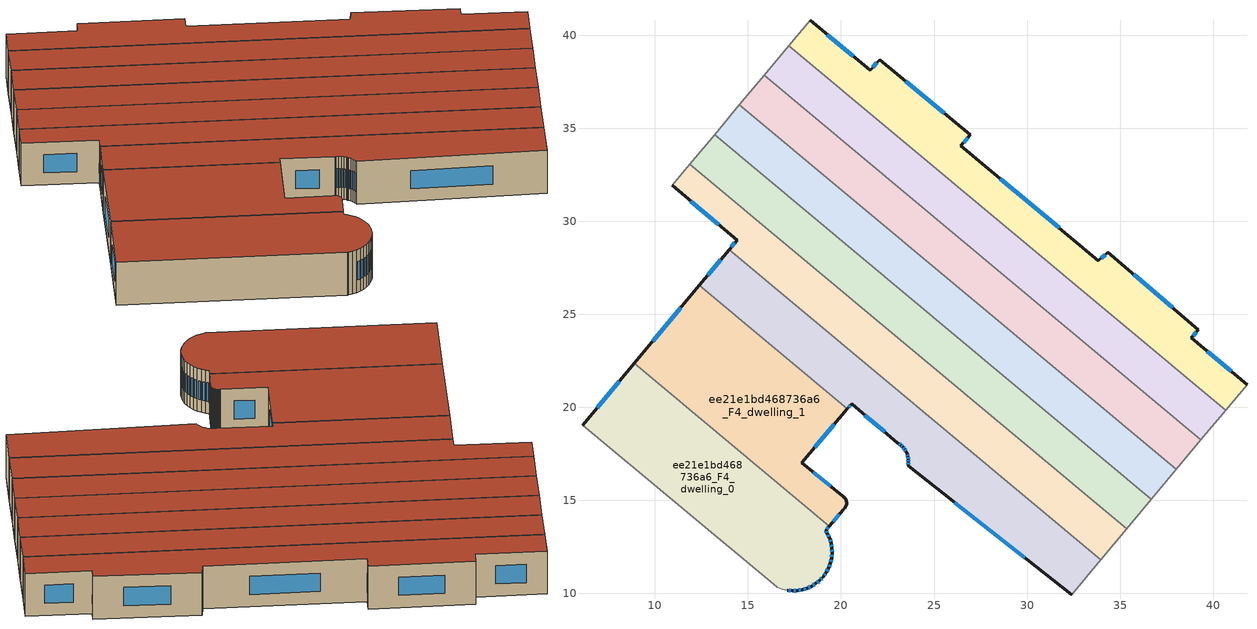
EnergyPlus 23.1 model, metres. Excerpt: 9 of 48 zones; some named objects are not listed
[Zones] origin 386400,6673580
ee21e1bd468736a6_F4_dwelling_0
 floor to ee21e1bd468736a6_F3_dwelling_0 (EU_floor_Construction): 19.37,13.61 19.17,13.38 19.28,13.21 19.39,12.97 19.47,12.71 19.51,12.44 19.52,12.16 19.5,11.89 19.44,11.63 19.34,11.37 19.21,11.13 19.05,10.91 19.01,10.86 18.87,10.71 18.66,10.54 18.43,10.39 18.18,10.28 17.92,10.2 17.65,10.16 17.38,10.14 17.11,10.17 16.84,10.23 16.59,10.33 16.54,10.35 6.11,19.04 8.89,22.36 z12
 wall outside (EU_wall_Construction): 17.11,10.17 17.38,10.14 17.65,10.16 17.92,10.2 18.18,10.28 18.43,10.39 18.66,10.54 18.87,10.71 19.01,10.86 19.05,10.91 19.21,11.13 19.34,11.37 19.44,11.63 19.5,11.89 19.52,12.16 19.51,12.44 19.47,12.71 19.39,12.97 19.28,13.21 19.17,13.38 19.37,13.61 / 8.89,22.36 6.11,19.04 z12:15
 wall adiabatic (EU_wall_Construction): 6.11,19.04 16.54,10.35 16.59,10.33 16.84,10.23 17.11,10.17 z12:15
 wall to ee21e1bd468736a6_F4_dwelling_1 (EU_wall_Construction): 19.37,13.61 8.89,22.36 z12:15
 window (EU_Window_Construction): 19.25,13.26 19.2,13.33 / 19.36,13.04 19.31,13.14 / 19.45,12.78 19.41,12.89 / 19.5,12.51 19.48,12.63 / 19.52,12.24 19.52,12.36 / 19.5,11.97 19.52,12.09 / 19.45,11.7 19.48,11.82 / 19.37,11.45 19.41,11.55 / 19.25,11.2 19.3,11.3 / 19.1,10.97 19.17,11.07 / 18.91,10.75 18.97,10.82 / 18.72,10.59 18.81,10.66 / 18.49,10.43 18.59,10.5 / 18.25,10.31 18.36,10.36 / 17.99,10.22 18.11,10.26 / 17.73,10.17 17.84,10.19 / 17.46,10.15 17.57,10.15 / 17.18,10.16 17.3,10.15 / 8.1,21.41 6.9,19.99 / 19.23,13.45 19.31,13.55 z12.86:14.14
 roof outside (EU_roof_Construction): 18.87,10.71 19.01,10.86 19.05,10.91 19.21,11.13 19.34,11.37 19.44,11.63 19.5,11.89 19.52,12.16 19.51,12.44 19.47,12.71 19.39,12.97 19.28,13.21 19.17,13.38 19.37,13.61 8.89,22.36 6.11,19.04 16.54,10.35 16.59,10.33 16.84,10.23 17.11,10.17 17.38,10.14 17.65,10.16 17.92,10.2 18.18,10.28 18.43,10.39 18.66,10.54 z15
ee21e1bd468736a6_F4_dwelling_1
 floor to ee21e1bd468736a6_F3_dwelling_1 (EU_floor_Construction): 20.35,19.93 17.89,17.03 20.07,15.24 20.1,15.22 20.15,15.19 20.19,15.15 20.22,15.11 20.25,15.06 20.28,15.01 20.29,14.96 20.3,14.9 20.3,14.88 20.3,14.84 20.3,14.79 20.29,14.73 20.27,14.68 20.24,14.63 20.21,14.58 20.17,14.54 20.13,14.51 20.11,14.5 19.37,13.61 8.89,22.36 12.4,26.56 z12
 wall outside (EU_wall_Construction): 19.37,13.61 20.11,14.5 20.13,14.51 20.17,14.54 20.21,14.58 20.24,14.63 20.27,14.68 20.29,14.73 20.3,14.79 20.3,14.84 20.3,14.88 20.3,14.9 20.29,14.96 20.28,15.01 20.25,15.06 20.22,15.11 20.19,15.15 20.15,15.19 20.1,15.22 20.07,15.24 17.89,17.03 20.35,19.93 / 12.4,26.56 8.89,22.36 z12:15
 wall to ee21e1bd468736a6_F4_dwelling_2 (EU_wall_Construction): 20.35,19.93 12.4,26.56 z12:15
 window (EU_Window_Construction): 19.45,15.75 18.51,16.52 / 19.58,13.87 19.9,14.25 / 11.39,25.36 9.89,23.56 / 18.59,17.86 19.64,19.1 z12.86:14.14
 roof outside (EU_roof_Construction): 20.11,14.5 20.13,14.51 20.17,14.54 20.21,14.58 20.24,14.63 20.27,14.68 20.29,14.73 20.3,14.79 20.3,14.84 20.3,14.88 20.3,14.9 20.29,14.96 20.28,15.01 20.25,15.06 20.22,15.11 20.19,15.15 20.15,15.19 20.1,15.22 20.07,15.24 17.89,17.03 20.35,19.93 12.4,26.56 8.89,22.36 19.37,13.61 z15
ee21e1bd468736a6_F4_dwelling_2
 floor to ee21e1bd468736a6_F3_dwelling_2 (EU_floor_Construction): 23.32,17.87 23.21,17.97 23.09,18.06 23.06,18.08 20.57,20.19 20.35,19.93 12.4,26.56 13.99,28.48 33.96,11.81 32.39,9.93 23.61,16.87 23.61,16.91 23.63,17.06 23.62,17.19 23.62,17.21 23.6,17.35 23.55,17.5 23.53,17.56 23.49,17.63 23.41,17.76 z12
 wall outside (EU_wall_Construction): 20.35,19.93 20.57,20.19 23.06,18.08 23.09,18.06 23.21,17.97 23.32,17.87 23.41,17.76 23.49,17.63 23.53,17.56 23.55,17.5 23.6,17.35 23.62,17.21 23.62,17.19 23.63,17.06 23.61,16.91 23.61,16.87 32.39,9.93 / 13.99,28.48 12.4,26.56 z12:15
 wall to ee21e1bd468736a6_F4_dwelling_3 (EU_wall_Construction): 33.96,11.81 13.99,28.48 z12:15
 wall adiabatic (EU_wall_Construction): 32.39,9.93 33.96,11.81 z12:15
 window (EU_Window_Construction): 23.61,17.31 23.62,17.25 / 23.57,17.46 23.59,17.39 / 23.44,17.72 23.47,17.67 / 23.35,17.84 23.39,17.79 / 23.24,17.95 23.29,17.9 / 23.12,18.04 23.18,18 / 21.28,19.59 22.35,18.68 / 20.41,20 20.51,20.12 / 13.54,27.93 12.85,27.11 / 26.12,14.88 29.88,11.91 / 23.62,17.02 23.62,16.95 / 23.63,17.15 23.63,17.1 z12.86:14.14
 roof outside (EU_roof_Construction): 32.39,9.93 33.96,11.81 13.99,28.48 12.4,26.56 20.35,19.93 20.57,20.19 23.06,18.08 23.09,18.06 23.21,17.97 23.32,17.87 23.41,17.76 23.49,17.63 23.53,17.56 23.55,17.5 23.6,17.35 23.62,17.21 23.62,17.19 23.63,17.06 23.61,16.91 23.61,16.87 z15
ee21e1bd468736a6_F4_dwelling_3
 floor to ee21e1bd468736a6_F3_dwelling_3 (EU_floor_Construction): 35.35,13.48 33.96,11.81 13.99,28.48 14.42,28.98 10.93,31.93 11.88,33.07 z12
 wall outside (EU_wall_Construction): 10.93,31.93 14.42,28.98 13.99,28.48 z12:15
 wall to ee21e1bd468736a6_F4_dwelling_4 (EU_wall_Construction): 35.35,13.48 11.88,33.07 z12:15
 wall adiabatic (EU_wall_Construction): 33.96,11.81 35.35,13.48 / 11.88,33.07 10.93,31.93 z12:15
 window (EU_Window_Construction): 14.3,28.84 14.12,28.62 / 11.93,31.09 13.42,29.82 z12.86:14.14
 roof outside (EU_roof_Construction): 33.96,11.81 35.35,13.48 11.88,33.07 10.93,31.93 14.42,28.98 13.99,28.48 z15
ee21e1bd468736a6_F4_dwelling_4
 floor to ee21e1bd468736a6_F3_dwelling_4 (EU_floor_Construction): 36.68,15.07 35.35,13.48 11.88,33.07 13.21,34.66 z12
 wall adiabatic (EU_wall_Construction): 13.21,34.66 11.88,33.07 / 35.35,13.48 36.68,15.07 z12:15
 wall to ee21e1bd468736a6_F4_dwelling_5 (EU_wall_Construction): 36.68,15.07 13.21,34.66 z12:15
 roof outside (EU_roof_Construction): 35.35,13.48 36.68,15.07 13.21,34.66 11.88,33.07 z15
ee21e1bd468736a6_F4_dwelling_5
 floor to ee21e1bd468736a6_F3_dwelling_5 (EU_floor_Construction): 38.01,16.67 36.68,15.07 13.21,34.66 14.54,36.26 z12
 wall adiabatic (EU_wall_Construction): 14.54,36.26 13.21,34.66 / 36.68,15.07 38.01,16.67 z12:15
 wall to ee21e1bd468736a6_F4_dwelling_6 (EU_wall_Construction): 38.01,16.67 14.54,36.26 z12:15
 roof outside (EU_roof_Construction): 36.68,15.07 38.01,16.67 14.54,36.26 13.21,34.66 z15
ee21e1bd468736a6_F4_dwelling_6
 floor to ee21e1bd468736a6_F3_dwelling_6 (EU_floor_Construction): 39.34,18.26 38.01,16.67 14.54,36.26 15.87,37.85 z12
 wall adiabatic (EU_wall_Construction): 15.87,37.85 14.54,36.26 / 38.01,16.67 39.34,18.26 z12:15
 wall to ee21e1bd468736a6_F4_dwelling_7 (EU_wall_Construction): 39.34,18.26 15.87,37.85 z12:15
 roof outside (EU_roof_Construction): 38.01,16.67 39.34,18.26 15.87,37.85 14.54,36.26 z15
ee21e1bd468736a6_F4_dwelling_7
 floor to ee21e1bd468736a6_F3_dwelling_7 (EU_floor_Construction): 40.67,19.85 39.34,18.26 15.87,37.85 17.2,39.44 z12
 wall adiabatic (EU_wall_Construction): 17.2,39.44 15.87,37.85 / 39.34,18.26 40.67,19.85 z12:15
 wall to ee21e1bd468736a6_F4_dwelling_8 (EU_wall_Construction): 40.67,19.85 17.2,39.44 z12:15
 roof outside (EU_roof_Construction): 39.34,18.26 40.67,19.85 17.2,39.44 15.87,37.85 z15
ee21e1bd468736a6_F4_dwelling_8
 floor to ee21e1bd468736a6_F3_dwelling_8 (EU_floor_Construction): 34.35,28.34 39.21,24.17 38.81,23.74 41.82,21.23 40.67,19.85 17.2,39.44 18.34,40.8 21.58,38.11 22.08,38.67 26.95,34.65 26.44,34.05 33.84,27.88 z12
 wall outside (EU_wall_Construction): 41.82,21.23 38.81,23.74 39.21,24.17 34.35,28.34 33.84,27.88 26.44,34.05 26.95,34.65 22.08,38.67 21.58,38.11 18.34,40.8 z12:15
 wall adiabatic (EU_wall_Construction): 40.67,19.85 41.82,21.23 / 18.34,40.8 17.2,39.44 z12:15
 window (EU_Window_Construction): 25.56,35.8 23.47,37.52 / 26.59,34.22 26.8,34.48 / 31.73,29.64 28.56,32.29 / 34.2,28.21 33.98,28.01 / 37.82,25.36 35.74,27.15 / 38.92,23.86 39.1,24.05 / 40.96,21.94 39.67,23.02 / 20.65,38.88 19.26,40.03 / 21.94,38.51 21.72,38.27 z12.86:14.14
 roof outside (EU_roof_Construction): 40.67,19.85 41.82,21.23 38.81,23.74 39.21,24.17 34.35,28.34 33.84,27.88 26.44,34.05 26.95,34.65 22.08,38.67 21.58,38.11 18.34,40.8 17.2,39.44 z15
[Building]
EU S2 Campaign: North Axis=0; Terrain=City; Solar Distribution=FullExterior
[Site:Location]
Helsinki-Vantaa.AP: Latitude=60.317; Longitude=24.963; Time Zone=2; Elevation=54.6
[SizingPeriod:WeatherFileDays]
AnnualSizingPeriod: Begin Month=1; Begin Day of Month=1; End Month=12; End Day of Month=31; Day of Week for Start Day=Monday; Use Weather File Daylight Saving Period=No; Use Weather File Rain and Snow Indicators=No
[MATERIAL]
EU_InternalMass_Material: Roughness=MediumRough; Thickness=0.1; Conductivity=1; Density=1800; Specific Heat=900; Thermal Absorptance=0.9; Solar Absorptance=0.7; Visible Absorptance=0.7
[MATERIAL:NOMASS] Roughness=MediumRough; Thermal Absorptance=0.9; Solar Absorptance=0.7; Visible Absorptance=0.7
Name | Thermal Resistance
EU_wall_NoMass | 1.10183
EU_roof_NoMass; EU_floor_NoMass | 1.70606
[WINDOWMATERIAL:SIMPLEGLAZINGSYSTEM]
EU_Window_SimpleGlazing: UFactor=3.11035; Solar Heat Gain Coefficient=0.8; Visible Transmittance=0.8
[CONSTRUCTION]
EU_wall_Construction: EU_wall_NoMass
EU_roof_Construction: EU_roof_NoMass
EU_floor_Construction: EU_floor_NoMass
EU_Window_Construction: EU_Window_SimpleGlazing
EU_InternalMass_Construction: EU_InternalMass_Material
[ZONE] Type=1; Multiplier=1; Ceiling Height=autocalculate; Floor Area=autocalculate; Part of Total Floor Area=Yes
Name | Volume
ee21e1bd468736a6_F4_dwelling_0 | 190.305
ee21e1bd468736a6_F4_dwelling_1 | 186.513
ee21e1bd468736a6_F4_dwelling_2 | 194.169
ee21e1bd468736a6_F4_dwelling_3 | 190.29
ee21e1bd468736a6_F4_dwelling_4 | 190.299
ee21e1bd468736a6_F4_dwelling_5 | 190.325
ee21e1bd468736a6_F4_dwelling_6 | 190.365
ee21e1bd468736a6_F4_dwelling_7 | 190.266
ee21e1bd468736a6_F4_dwelling_8 | 190.332
[INTERNALMASS] Construction=EU_InternalMass_Construction
Name | Zone or ZoneList | Surface Area
ee21e1bd468736a6_F4_dwelling_0_EU_InternalMass | ee21e1bd468736a6_F4_dwelling_0 | 63.4346
ee21e1bd468736a6_F4_dwelling_1_EU_InternalMass | ee21e1bd468736a6_F4_dwelling_1 | 62.1705
ee21e1bd468736a6_F4_dwelling_2_EU_InternalMass | ee21e1bd468736a6_F4_dwelling_2 | 64.7263
ee21e1bd468736a6_F4_dwelling_3_EU_InternalMass | ee21e1bd468736a6_F4_dwelling_3 | 63.4303
ee21e1bd468736a6_F4_dwelling_4_EU_InternalMass | ee21e1bd468736a6_F4_dwelling_4 | 63.4331
ee21e1bd468736a6_F4_dwelling_5_EU_InternalMass | ee21e1bd468736a6_F4_dwelling_5 | 63.4421
ee21e1bd468736a6_F4_dwelling_6_EU_InternalMass | ee21e1bd468736a6_F4_dwelling_6 | 63.4545
ee21e1bd468736a6_F4_dwelling_7_EU_InternalMass | ee21e1bd468736a6_F4_dwelling_7 | 63.4221
ee21e1bd468736a6_F4_dwelling_8_EU_InternalMass | ee21e1bd468736a6_F4_dwelling_8 | 63.4444
[OTHEREQUIPMENT] Fuel Type=Electricity; Design Level Calculation Method=Watts/Area; Power per Zone Floor Area=1; Fraction Latent=0; Fraction Radiant=0; Fraction Lost=0; Carbon Dioxide Generation Rate=0; EndUse Subcategory=EU_Step8_InternalGains
Name | Zone or ZoneList or Space or SpaceList | Schedule
EU_Step8_InternalGain_ee21e1bd468736a6_F4_dwelling_0_f000 | ee21e1bd468736a6_F4_dwelling_0 | EU_Step8_GainSchedule_ee21e1bd468736a6_F4_dwelling_0_f000
EU_Step8_InternalGain_ee21e1bd468736a6_F4_dwelling_1_f000 | ee21e1bd468736a6_F4_dwelling_1 | EU_Step8_GainSchedule_ee21e1bd468736a6_F4_dwelling_1_f000
EU_Step8_InternalGain_ee21e1bd468736a6_F4_dwelling_2_f000 | ee21e1bd468736a6_F4_dwelling_2 | EU_Step8_GainSchedule_ee21e1bd468736a6_F4_dwelling_2_f000
EU_Step8_InternalGain_ee21e1bd468736a6_F4_dwelling_3_f000 | ee21e1bd468736a6_F4_dwelling_3 | EU_Step8_GainSchedule_ee21e1bd468736a6_F4_dwelling_3_f000
EU_Step8_InternalGain_ee21e1bd468736a6_F4_dwelling_4_f000 | ee21e1bd468736a6_F4_dwelling_4 | EU_Step8_GainSchedule_ee21e1bd468736a6_F4_dwelling_4_f000
EU_Step8_InternalGain_ee21e1bd468736a6_F4_dwelling_5_f000 | ee21e1bd468736a6_F4_dwelling_5 | EU_Step8_GainSchedule_ee21e1bd468736a6_F4_dwelling_5_f000
EU_Step8_InternalGain_ee21e1bd468736a6_F4_dwelling_6_f000 | ee21e1bd468736a6_F4_dwelling_6 | EU_Step8_GainSchedule_ee21e1bd468736a6_F4_dwelling_6_f000
EU_Step8_InternalGain_ee21e1bd468736a6_F4_dwelling_7_f000 | ee21e1bd468736a6_F4_dwelling_7 | EU_Step8_GainSchedule_ee21e1bd468736a6_F4_dwelling_7_f000
EU_Step8_InternalGain_ee21e1bd468736a6_F4_dwelling_8_f000 | ee21e1bd468736a6_F4_dwelling_8 | EU_Step8_GainSchedule_ee21e1bd468736a6_F4_dwelling_8_f000
[ZONEVENTILATION:DESIGNFLOWRATE] Schedule=EU_AlwaysOn; Design Flow Rate Calculation Method=AirChanges/Hour; Air Changes per Hour=0.756316; Ventilation Type=Natural; Fan Pressure Rise=0; Fan Total Efficiency=1; Constant Term Coefficient=1; Temperature Term Coefficient=0; Velocity Term Coefficient=0; Velocity Squared Term Coefficient=0; Minimum Indoor Temperature=-100; Maximum Indoor Temperature=100; Delta Temperature=-100; Minimum Outdoor Temperature=-100; Maximum Outdoor Temperature=100; Maximum Wind Speed=40
Name | Zone or ZoneList or Space or SpaceList
EU_ConstantAir_ee21e1bd468736a6_F4_dwelling_0 | ee21e1bd468736a6_F4_dwelling_0
EU_ConstantAir_ee21e1bd468736a6_F4_dwelling_1 | ee21e1bd468736a6_F4_dwelling_1
EU_ConstantAir_ee21e1bd468736a6_F4_dwelling_2 | ee21e1bd468736a6_F4_dwelling_2
EU_ConstantAir_ee21e1bd468736a6_F4_dwelling_3 | ee21e1bd468736a6_F4_dwelling_3
EU_ConstantAir_ee21e1bd468736a6_F4_dwelling_4 | ee21e1bd468736a6_F4_dwelling_4
EU_ConstantAir_ee21e1bd468736a6_F4_dwelling_5 | ee21e1bd468736a6_F4_dwelling_5
EU_ConstantAir_ee21e1bd468736a6_F4_dwelling_6 | ee21e1bd468736a6_F4_dwelling_6
EU_ConstantAir_ee21e1bd468736a6_F4_dwelling_7 | ee21e1bd468736a6_F4_dwelling_7
EU_ConstantAir_ee21e1bd468736a6_F4_dwelling_8 | ee21e1bd468736a6_F4_dwelling_8
[HVACTEMPLATE:ZONE:IDEALLOADSAIRSYSTEM] System Availability Schedule=EU_AlwaysOn; Maximum Heating Supply Air Temperature=50; Minimum Cooling Supply Air Temperature=13; Maximum Heating Supply Air Humidity Ratio=0.0156; Minimum Cooling Supply Air Humidity Ratio=0.0077; Heating Limit=NoLimit; Cooling Limit=NoLimit; Heating Availability Schedule=EU_AlwaysOn; Cooling Availability Schedule=EU_CoolingOff; Dehumidification Control Type=ConstantSensibleHeatRatio; Cooling Sensible Heat Ratio=0.7; Dehumidification Setpoint=60; Humidification Control Type=None; Humidification Setpoint=30; Outdoor Air Method=None; Outdoor Air Flow Rate per Person=0.00944; Outdoor Air Flow Rate per Zone Floor Area=0; Outdoor Air Flow Rate per Zone=0; Demand Controlled Ventilation Type=None; Outdoor Air Economizer Type=NoEconomizer; Heat Recovery Type=None; Sensible Heat Recovery Effectiveness=0.7; Latent Heat Recovery Effectiveness=0.65
Name | Template Thermostat
ee21e1bd468736a6_F4_dwelling_0 | EU_HeatOnly_ee21e1bd468736a6_F4_dwelling_0
ee21e1bd468736a6_F4_dwelling_1 | EU_HeatOnly_ee21e1bd468736a6_F4_dwelling_1
ee21e1bd468736a6_F4_dwelling_2 | EU_HeatOnly_ee21e1bd468736a6_F4_dwelling_2
ee21e1bd468736a6_F4_dwelling_3 | EU_HeatOnly_ee21e1bd468736a6_F4_dwelling_3
ee21e1bd468736a6_F4_dwelling_4 | EU_HeatOnly_ee21e1bd468736a6_F4_dwelling_4
ee21e1bd468736a6_F4_dwelling_5 | EU_HeatOnly_ee21e1bd468736a6_F4_dwelling_5
ee21e1bd468736a6_F4_dwelling_6 | EU_HeatOnly_ee21e1bd468736a6_F4_dwelling_6
ee21e1bd468736a6_F4_dwelling_7 | EU_HeatOnly_ee21e1bd468736a6_F4_dwelling_7
ee21e1bd468736a6_F4_dwelling_8 | EU_HeatOnly_ee21e1bd468736a6_F4_dwelling_8
[SIZING:ZONE] Zone Cooling Design Supply Air Temperature Input Method=SupplyAirTemperature; Zone Cooling Design Supply Air Temperature=13; Zone Heating Design Supply Air Temperature Input Method=SupplyAirTemperature; Zone Heating Design Supply Air Temperature=50; Zone Cooling Design Supply Air Humidity Ratio=0.008; Zone Heating Design Supply Air Humidity Ratio=0.008; Cooling Design Air Flow Method=DesignDay; Cooling Design Air Flow Rate=0; Cooling Minimum Air Flow per Zone Floor Area=0.000762; Cooling Minimum Air Flow=0; Cooling Minimum Air Flow Fraction=0.2; Heating Design Air Flow Method=DesignDay; Heating Design Air Flow Rate=0; Heating Maximum Air Flow per Zone Floor Area=0.002032; Heating Maximum Air Flow=0.141576; Heating Maximum Air Flow Fraction=0.3; Account for Dedicated Outdoor Air System=No; Dedicated Outdoor Air System Control Strategy=NeutralSupplyAir; Dedicated Outdoor Air Low Setpoint Temperature for Design=autosize; Dedicated Outdoor Air High Setpoint Temperature for Design=autosize; Zone Load Sizing Method=Sensible Load Only No Latent Load; Zone Latent Cooling Design Supply Air Humidity Ratio Input Method=HumidityRatioDifference; Zone Cooling Design Supply Air Humidity Ratio Difference=0.005; Zone Latent Heating Design Supply Air Humidity Ratio Input Method=HumidityRatioDifference; Zone Humidification Design Supply Air Humidity Ratio Difference=0.005
ee21e1bd468736a6_F4_dwelling_0; ee21e1bd468736a6_F4_dwelling_1; ee21e1bd468736a6_F4_dwelling_2; ee21e1bd468736a6_F4_dwelling_3; ee21e1bd468736a6_F4_dwelling_4; ee21e1bd468736a6_F4_dwelling_5; ee21e1bd468736a6_F4_dwelling_6; ee21e1bd468736a6_F4_dwelling_7; ee21e1bd468736a6_F4_dwelling_8
[SCHEDULE:CONSTANT]
Name | Hourly Value
EU_AlwaysOn | 1
EU_CoolingOff | 0
[SCHEDULE:FILE] Column Number=1; Rows to Skip at Top=0; Number of Hours of Data=8760; Column Separator=Comma; Interpolate to Timestep=No; Minutes per Item=60; Adjust Schedule for Daylight Savings=Yes
Name | File
EU_Step8_GainSchedule_ee21e1bd468736a6_F4_dwelling_0_f000 | ../../schedules/ee21e1bd468736a6/ee21e1bd468736a6_F4_dwelling_0_f000_gain.csv
EU_Step8_GainSchedule_ee21e1bd468736a6_F4_dwelling_1_f000 | ../../schedules/ee21e1bd468736a6/ee21e1bd468736a6_F4_dwelling_1_f000_gain.csv
EU_Step8_GainSchedule_ee21e1bd468736a6_F4_dwelling_2_f000 | ../../schedules/ee21e1bd468736a6/ee21e1bd468736a6_F4_dwelling_2_f000_gain.csv
EU_Step8_GainSchedule_ee21e1bd468736a6_F4_dwelling_3_f000 | ../../schedules/ee21e1bd468736a6/ee21e1bd468736a6_F4_dwelling_3_f000_gain.csv
EU_Step8_GainSchedule_ee21e1bd468736a6_F4_dwelling_4_f000 | ../../schedules/ee21e1bd468736a6/ee21e1bd468736a6_F4_dwelling_4_f000_gain.csv
EU_Step8_GainSchedule_ee21e1bd468736a6_F4_dwelling_5_f000 | ../../schedules/ee21e1bd468736a6/ee21e1bd468736a6_F4_dwelling_5_f000_gain.csv
EU_Step8_GainSchedule_ee21e1bd468736a6_F4_dwelling_6_f000 | ../../schedules/ee21e1bd468736a6/ee21e1bd468736a6_F4_dwelling_6_f000_gain.csv
EU_Step8_GainSchedule_ee21e1bd468736a6_F4_dwelling_7_f000 | ../../schedules/ee21e1bd468736a6/ee21e1bd468736a6_F4_dwelling_7_f000_gain.csv
EU_Step8_GainSchedule_ee21e1bd468736a6_F4_dwelling_8_f000 | ../../schedules/ee21e1bd468736a6/ee21e1bd468736a6_F4_dwelling_8_f000_gain.csv
